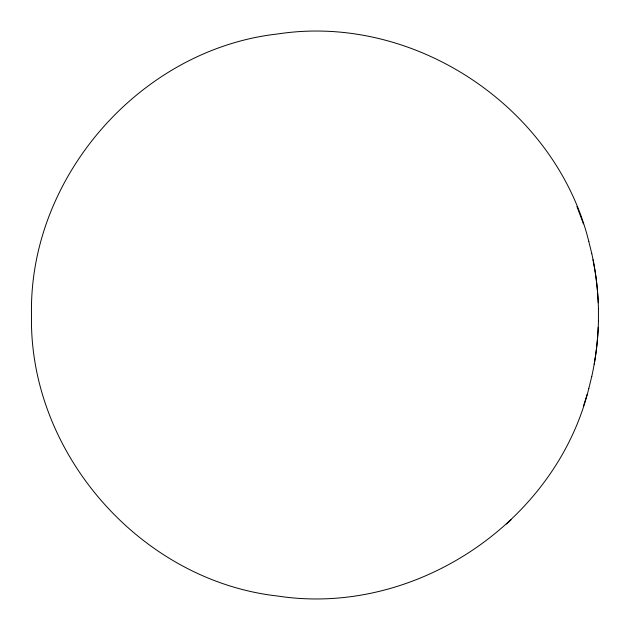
<?xml version="1.0" encoding="UTF-8"?>
<svg xmlns="http://www.w3.org/2000/svg" width="630" height="630" viewBox="0 0 630 630"><rect width="100%" height="100%" fill="white"/><g stroke="black" fill="none" stroke-linecap="round" stroke-linejoin="round"><path stroke-width="0.94" d="M598.429 321.182L598.429 308.818M598.429 321.095C598.027 339.688 595.783 358.234 591.783 376.393M594.192 364.227L595.2 358.123M591.783 376.362L588.837 388.371M588.837 241.589C555.833 107.494 414.516 13.057 277.995 33.925C140.718 49.101 28.633 176.92 31.5 315C28.633 453.08 140.718 580.899 277.995 596.074C414.516 616.943 555.841 522.506 588.837 388.411M587.176 394.333L583.451 406.13M506.528 524.018L511.04 519.789M576.923 206.522L583.451 223.87M588.837 241.629L591.783 253.638M591.783 253.607C595.775 271.766 598.027 290.312 598.429 308.905M593.051 259.694L595.2 271.908A290.524 289.391 -3.8 0 1 598.232 302.77M598.224 327.23A290.524 289.391 7.5 0 1 595.2 358.092"/></g></svg>
